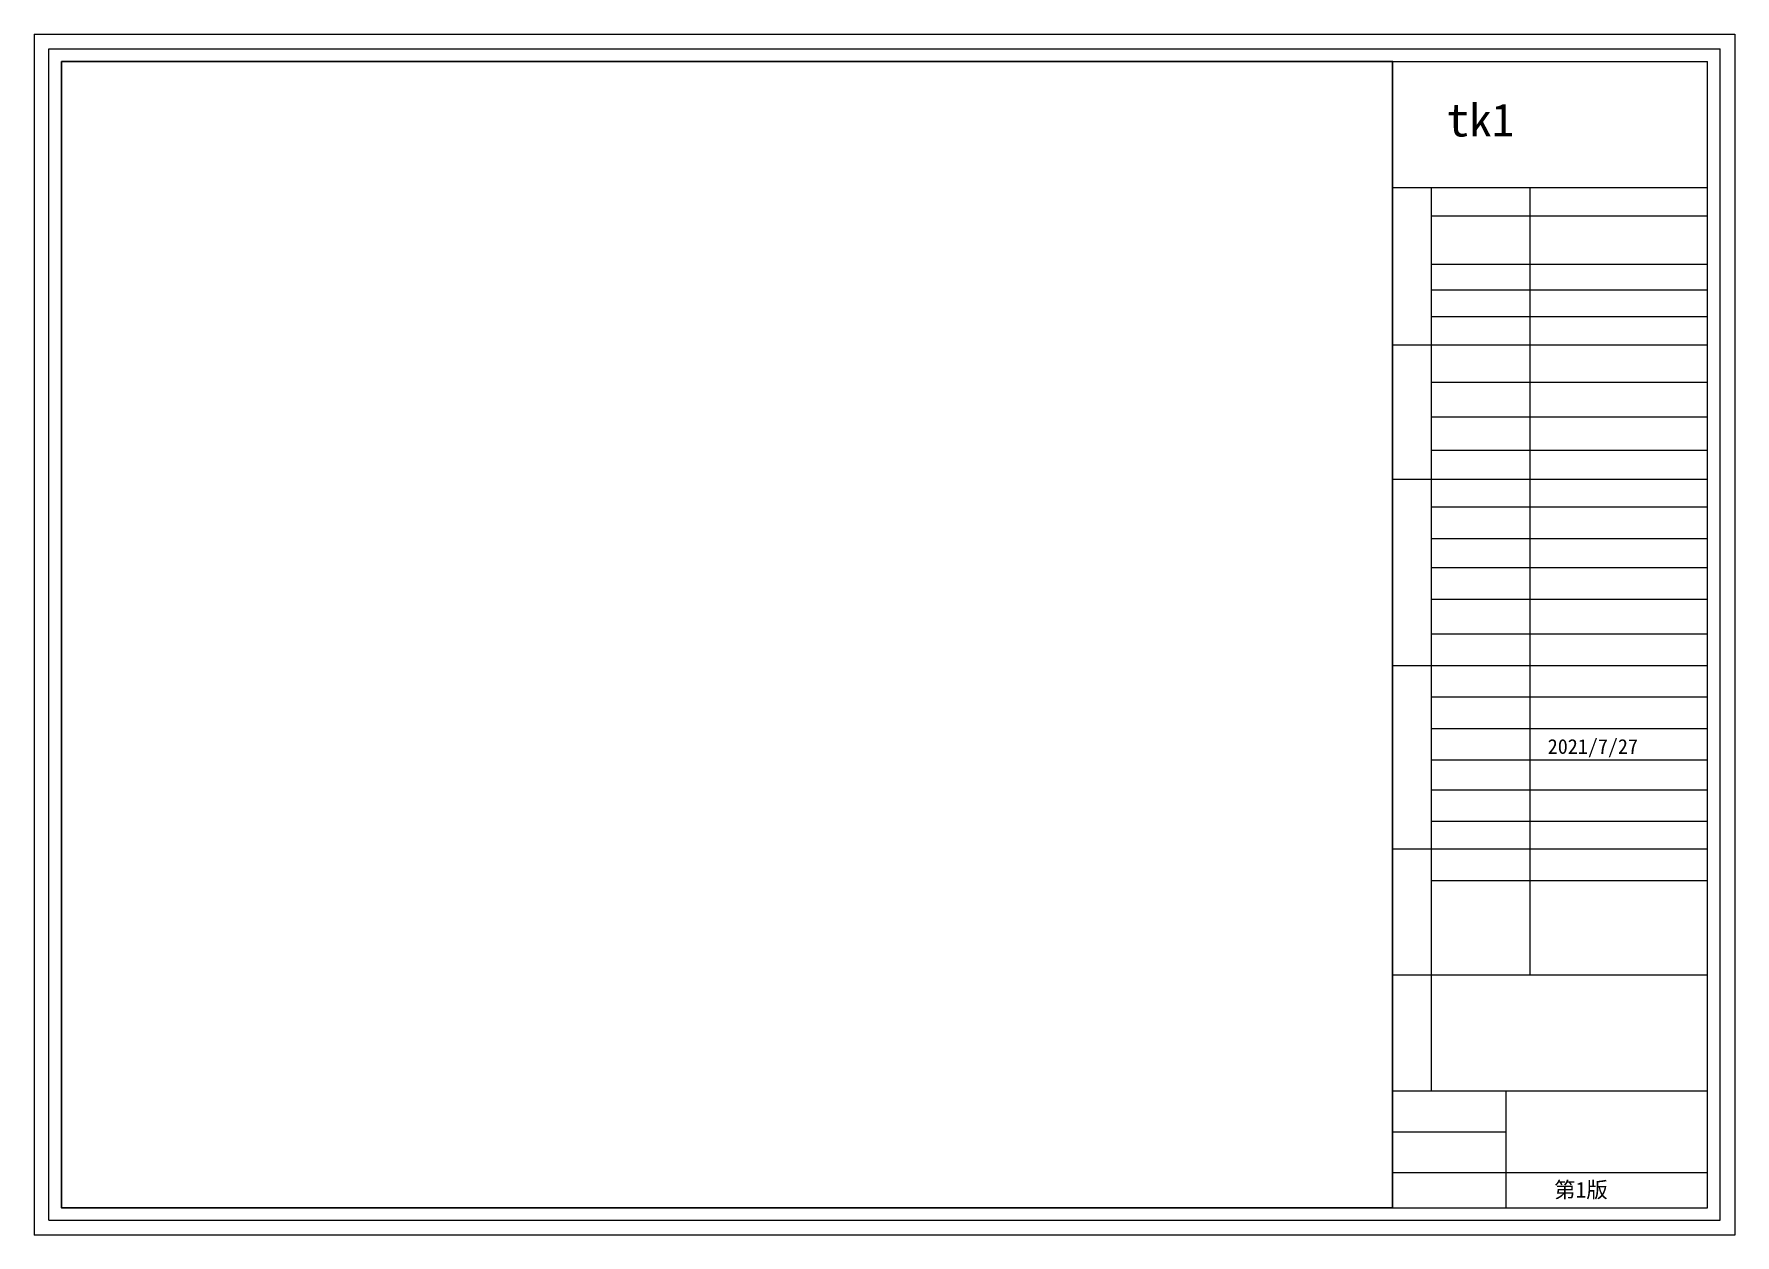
# Model space of a CAD drawing. Header units: inches. Extents: x 14 to 1929, y 9 to 1361.
import ezdxf

# ---------------------------------------------------------------- set-up
doc = ezdxf.new("R2010")
doc.units = ezdxf.units.IN
doc.header["$MEASUREMENT"] = 0
doc.styles.get("Standard").update_dxf_attribs({"font": 'arial.ttf'})
doc.styles.add('标注文字', font='simhei.ttf')
doc.styles.add('黑体', font='simhei.ttf')

# ---------------------------------------------------------------- blocks, each defined once
blk = doc.blocks.new('tk1')
at = {"color": 4, "lineweight": 9}
for p, q in [((0, 210.02), (0, 0)), ((0, 210.02), (297.35, 210.02)), ((297.35, 210.02), (297.35, 0)), ((297.35, 0), (0, 0))]:
    blk.add_line(p, q, dxfattribs=at)
at = {"color": 0, "lineweight": 9}
for p, q in [((2.58, 207.44), (294.78, 207.44)), ((2.58, 2.58), (2.58, 207.44)), ((4.78, 205.24), (292.57, 205.24)), ((292.57, 4.78), (292.57, 205.24)), ((294.78, 2.58), (294.78, 207.44)), ((237.49, 183.21), (292.57, 183.21)), ((244.24, 183.21), (244.24, 25.2)), ((261.5, 183.21), (261.5, 45.49)), ((244.24, 178.25), (292.57, 178.25)), ((244.24, 169.8), (292.57, 169.8)), ((244.24, 165.28), (292.57, 165.28)), ((244.24, 160.65), (292.57, 160.65)), ((237.49, 155.66), (292.57, 155.66)), ((244.24, 149.16), (292.57, 149.16)), ((244.24, 143.05), (292.57, 143.05)), ((244.24, 137.25), (292.57, 137.25)), ((237.49, 132.18), (292.57, 132.18)), ((244.24, 127.32), (292.57, 127.32)), ((244.24, 121.82), (292.57, 121.82)), ((244.24, 116.71), (292.57, 116.71)), ((244.24, 111.21), (292.57, 111.21)), ((244.24, 105.12), (292.57, 105.12)), ((237.49, 99.61), (292.57, 99.61)), ((244.24, 94.1), (292.57, 94.1)), ((244.24, 88.59), (292.57, 88.59)), ((244.24, 83.08), (292.57, 83.08)), ((244.24, 77.86), (292.57, 77.86)), ((244.24, 72.35), (292.57, 72.35)), ((237.49, 67.52), (292.57, 67.52)), ((244.24, 62.01), (292.57, 62.01)), ((237.49, 45.49), (292.57, 45.49)), ((237.49, 25.2), (292.57, 25.2)), ((257.27, 25.2), (257.27, 4.78)), ((237.49, 18.04), (257.27, 18.04)), ((237.49, 10.93), (292.57, 10.93)), ((4.78, 4.78), (292.57, 4.78)), ((237.49, 4.78), (292.57, 4.78)), ((2.58, 2.58), (294.78, 2.58))]:
    blk.add_line(p, q, dxfattribs=at)
for p, q in [((4.78, 205.24), (4.78, 4.78)), ((237.49, 183.21), (237.49, 205.24)), ((237.49, 205.24), (237.49, 4.78))]:
    blk.add_line(p, q)
at = {"color": 8}
blk.add_lwpolyline([(4.78, 205.24), (237.49, 205.24), (237.49, 4.78), (4.78, 4.78)], close=True, dxfattribs=at)
at = {"lineweight": 9, "insert": (246.94, 197.9), "char_height": 5.7964, "width": 45.9966, "attachment_point": 1}
blk.add_mtext('{\\fSimHei|b0|i0|c134|p49;tk1}', dxfattribs=at)
at = {"lineweight": 9, "insert": (264.62, 86.72), "char_height": 2.5762, "width": 25.3987, "attachment_point": 1, "style": '标注文字'}
blk.add_mtext('{\\fSimSun|b0|i0|c0|p2;2021/7/27}', dxfattribs=at)
at = {"linetype": 'ByBlock', "lineweight": 9, "insert": (265.73, 9.29), "char_height": 2.7543, "width": 17.4089, "attachment_point": 1, "style": '黑体'}
blk.add_mtext('{\\fSimSun|b0|i0|c134|p2;第1版 }', dxfattribs=at)

msp = doc.modelspace()

# ---------------------------------------------------------------- block references
at = {"layer": 'Defpoints', "color": 1, "xscale": 6.441128058233408, "yscale": 6.441128058233408, "zscale": 6.441128058233408}
msp.add_blockref('tk1', (13.6, 8.6), dxfattribs=at)

doc.saveas('drawing.dxf')
